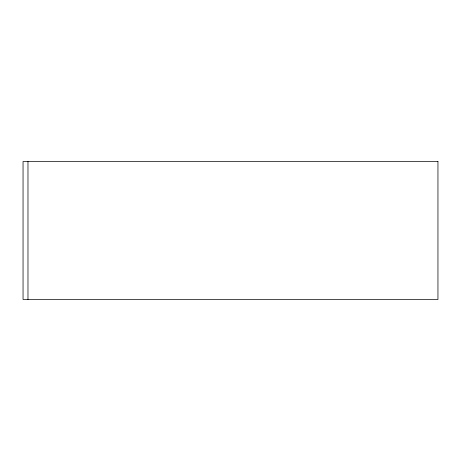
<?xml version="1.0" encoding="UTF-8"?>
<svg xmlns="http://www.w3.org/2000/svg" width="461" height="461" viewBox="0 0 461 461"><rect width="100%" height="100%" fill="white"/><g stroke="black" fill="none" stroke-linecap="round" stroke-linejoin="round"><path stroke-width="0.69" d="M27.977 161.517L27.977 299.483M437.95 161.517L23.05 161.517L23.05 299.483L437.95 299.483L437.95 161.517"/></g></svg>
